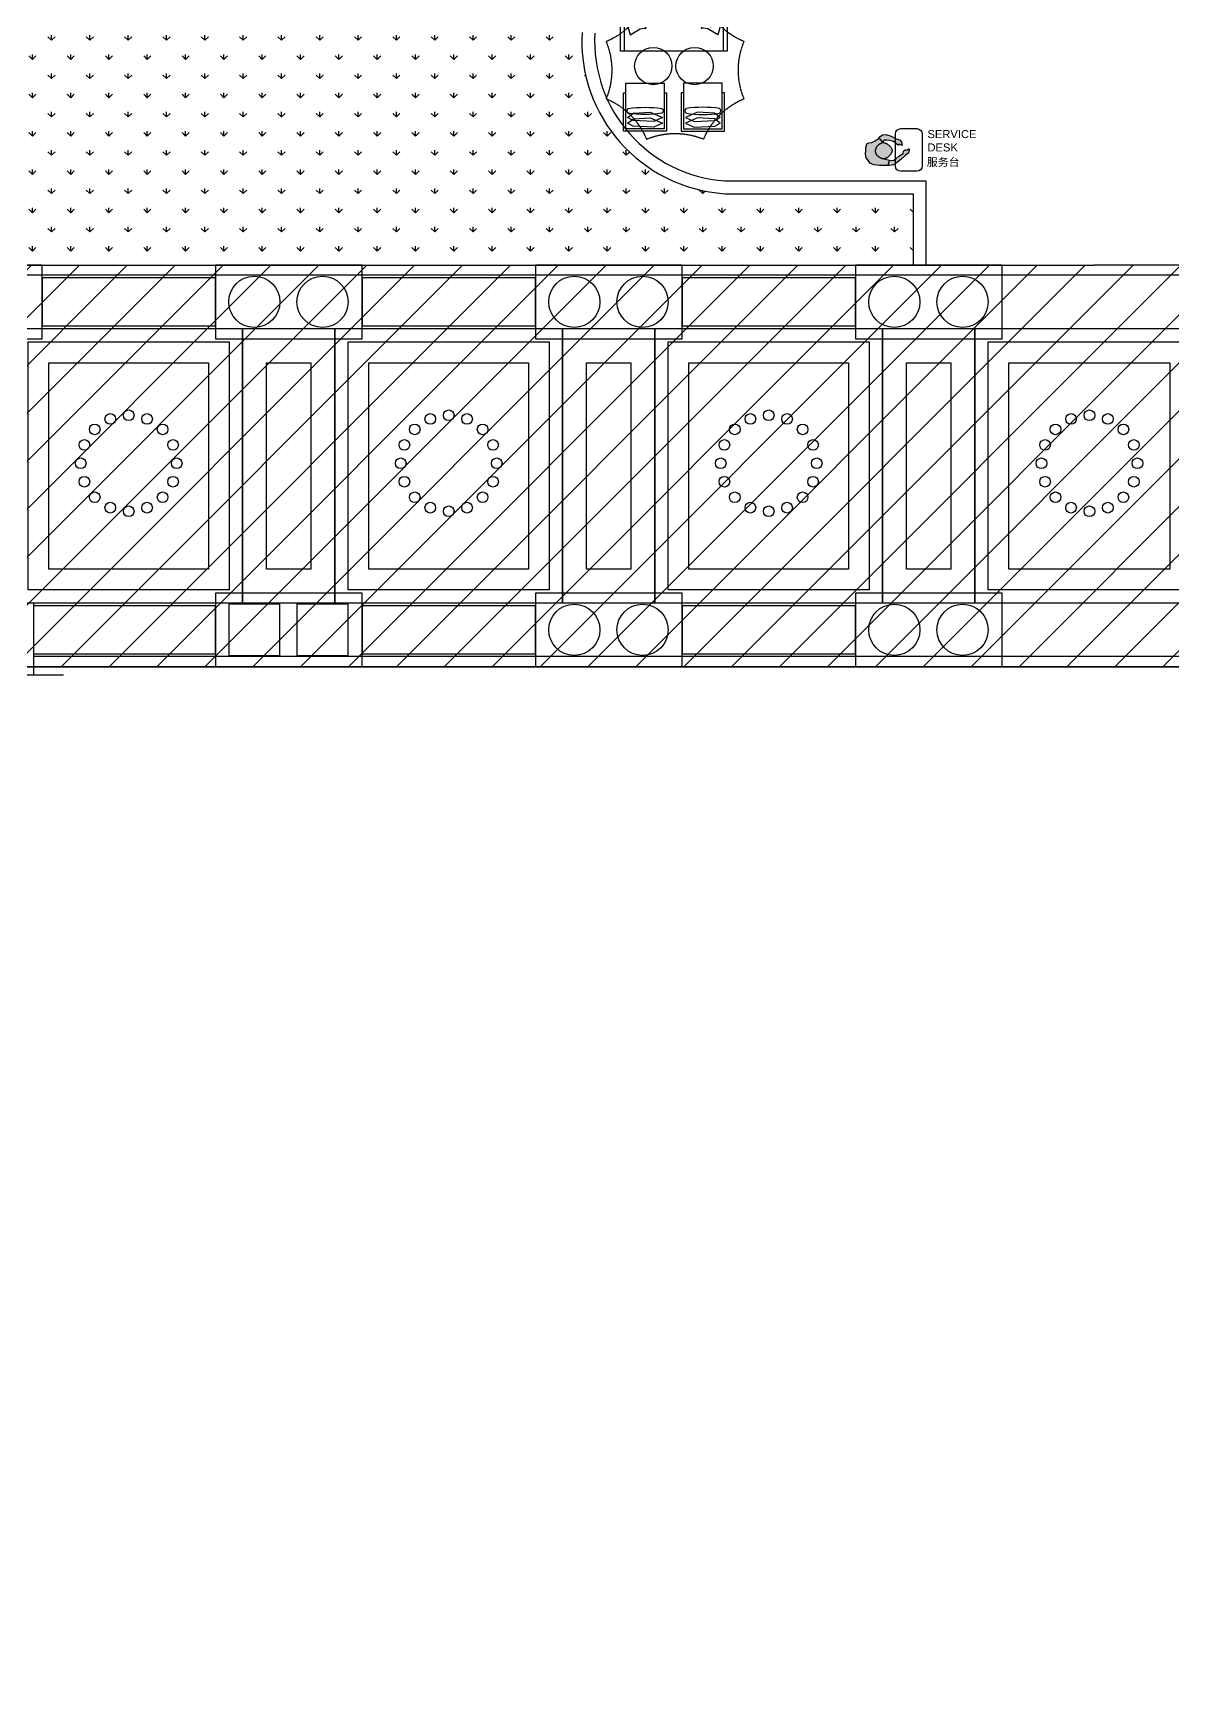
# Model space of a CAD drawing. Header units: millimetres. Extents: x -6033 to 120673, y -4970 to 90533.
# Drawn here: x 37479 to 58851, y -1770 to 29224 of the extents above; entities that cross this region are included whole.
import ezdxf
from ezdxf.enums import TextEntityAlignment as Align

# ---------------------------------------------------------------- set-up
doc = ezdxf.new("R2010")
doc.units = ezdxf.units.MM
doc.linetypes.add('I-AR$0$ACAD_ISO02W100', pattern=[15, 12, -3])
for name, color, linetype in [('I-AR$0$3-地面', 8, 'Continuous'), ('I-AR$0$9-填充', 8, 'Continuous'), ('I-AR$0$A-FURN-PRES', 5, 'Continuous'), ('I-AR$0$A-stairs', 2, 'Continuous'), ('I-AR$0$D-BASE-INTWALL', 1, 'Continuous'), ('I-AR$0$D-BASE-WALL', 4, 'Continuous'), ('I-AR$0$D-FURN', 1, 'Continuous'), ('I-AR$0$ID-TEXT-HEADING-3', 3, 'Continuous'), ('I-AR$0$I—平面—门', 1, 'Continuous'), ('I-AR$0$L-ELEV-MARK', 253, 'Continuous'), ('I-AR$0$P-平面活动家具', 1, 'Continuous'), ('I-CEILING$0$0-LIGHT-RC', 1, 'Continuous'), ('I-CEILING$0$2-天花', 5, 'Continuous'), ('I-CEILING$0$I-RCP-AIR', 64, 'Continuous'), ('I-CEILING$0$I-RCP-COVER', 10, 'Continuous')]:
    doc.layers.add(name, color=color, linetype=linetype)
doc.layers.add('I-AR$0$I-SCOPE', color=252, linetype='Continuous', lineweight=35)
doc.styles.add('I-AR$0$Arial', font='ARIALUNI.ttf')
doc.styles.add('I-CEILING$0$黑体', font='simhei.ttf', dxfattribs={"height": 600})
pattern_1 = [(90, (-273251.6522538068, 190733.4542391462), (-359.2102448, 359.2102448), [95.25, -623.1704896]), (45, (-273251.6522538068, 190733.4542391462), (-359.2102448427661, 359.2102448427661), [95.25, -412.75]), (135, (-273251.6522538068, 190733.4542391462), (-359.2102448427661, -359.2102448427661), [95.25, -412.75])]

# ---------------------------------------------------------------- blocks, each defined once
blk = doc.blocks.new('I-AR$0$pool-sofa')
at = {"layer": 'I-AR$0$P-平面活动家具'}
for points in [[(7569.645446275491, 29240.81226587633), (9569.645446275492, 29240.81226587633), (9569.645446275492, 30140.81226587633), (7569.645446275491, 30140.81226587633)], [(7644.645446275491, 29315.81226587633), (9494.645446275492, 29315.81226587633), (9494.645446275492, 30140.81226587633), (7644.645446275491, 30140.81226587633)]]:
    blk.add_lwpolyline(points, close=True, dxfattribs=at)
at = {"layer": 'I-AR$0$P-平面活动家具', "ltscale": 0.05}
for points in [[(7832.800743481449, 29443.53543106959), (7777.769579566418, 29458.84280850624), (7712.50853556313, 29458.14327797413), (7657.906206452403, 29461.9600401651), (7644.645446275491, 29479.58301202728), (7749.224546663593, 29833.74812315072), (7934.261296441588, 29726.56131630413), (8013.597204655495, 29713.76549831953), (8050.530895682182, 29716.36299936542), (8001.427003691336, 29614.14862435039), (7981.890629327142, 29570.84494636593)], [(9306.490149069534, 29443.53543106959), (9361.521312984565, 29458.84280850624), (9426.782356987853, 29458.14327797413), (9481.38468609858, 29461.9600401651), (9494.645446275492, 29479.58301202728), (9390.06634588739, 29833.74812315072), (9205.029596109394, 29726.56131630413), (9125.693687895488, 29713.76549831953), (9088.759996868801, 29716.36299936542), (9137.863888859647, 29614.14862435039), (9157.40026322384, 29570.84494636593)], [(7884.084236087975, 29686.25673113834), (7759.934822180657, 29625.10607598008), (7714.057348157351, 29592.1354078051), (7747.477051456633, 29526.75511458905), (7918.124435506251, 29360.31574755012), (7975.053166820783, 29315.81226587633), (8047.833063458223, 29360.54513162712), (8080.14926131544, 29421.92777728642)], [(9255.206656463008, 29686.25673113834), (9379.356070370326, 29625.10607598008), (9425.233544393632, 29592.1354078051), (9391.81384109435, 29526.75511458905), (9221.166457044732, 29360.31574755012), (9164.2377257302, 29315.81226587633), (9091.45782909276, 29360.54513162712), (9059.141631235543, 29421.92777728642)]]:
    blk.add_lwpolyline(points, dxfattribs=at)
for points in [[(8019.864115362971, 29363.31837857309), (7989.035032039682, 29324.4059700265), (7879.297535216071, 29483.26210530161), (7734.220356549208, 29592.1354078051), (7826.088429307579, 29619.6608544982), (7867.219264737038, 29653.29588639975), (7884.084236087975, 29686.25673113834), (7953.487036977486, 29609.46646813974), (8010.294221676812, 29532.22342459212), (8116.617022943682, 29443.74565028765), (8087.46006959681, 29426.54421303807), (8048.110757637259, 29401.69695080085)], [(9119.426777188011, 29363.31837857309), (9150.2558605113, 29324.4059700265), (9259.993357334912, 29483.26210530161), (9405.070536001775, 29592.1354078051), (9313.202463243404, 29619.6608544982), (9272.071627813944, 29653.29588639975), (9255.206656463008, 29686.25673113834), (9185.803855573497, 29609.46646813974), (9128.99667087417, 29532.22342459212), (9022.6738696073, 29443.74565028765), (9051.830822954173, 29426.54421303807), (9091.180134913724, 29401.69695080085)]]:
    blk.add_lwpolyline(points, close=True, dxfattribs=at)
blk = doc.blocks.new('I-AR$0$pool-chair')
at = {"layer": 'I-AR$0$P-平面活动家具'}
blk.add_lwpolyline([(7583.431403038206, 27375.4592798413), (8383.431403038148, 27375.45927984094), (8383.431403038156, 28325.45927984115), (7583.431403038211, 28325.45927984151)], close=True, dxfattribs=at)
for points in [[(7583.43140303821, 28125.45927984133), (7533.43140303821, 28125.45927984133), (7533.431403038183, 27325.45927984133), (8433.431403038183, 27325.45927984133), (8433.431403038188, 28125.45927984133), (8383.431403038154, 28125.45927984133)], [(7621.04293952445, 27611.40440998139), (7802.902928042509, 27527.29669840267), (8233.14011066156, 27546.28981285827), (8345.666630010122, 27611.25702909514), (8224.993877631896, 27702.29258525936), (7874.840591478445, 27718.57611960085), (7621.04293952445, 27611.40440998139)], [(7621.04293952445, 27492.02656301955), (7802.902928042509, 27407.91885144083), (8233.14011066156, 27426.91196589643), (8345.666630010122, 27491.8791821333), (8224.993877631896, 27582.91473829752), (7874.840591478445, 27599.19827263901), (7621.04293952445, 27492.02656301955)]]:
    blk.add_lwpolyline(points, dxfattribs=at)
for centre, radius, start, end in [((7670.931403038167, 27745.98108734847), 62.49999999998617, 126.8698976458505, 233.1301023541421), ((7983.431403038182, 25358.48108734848), 2462.500000000003, 81.82876644005023, 98.17123355994975), ((7983.431403038182, 30133.48108734849), 2462.500000000003, 261.828766440026, 278.1712335599741), ((8295.9314030382, 27745.98108734847), 62.49999999998617, 306.8698976458361, 53.13010235418405)]:
    blk.add_arc(centre, radius, start, end, dxfattribs=at)
blk = doc.blocks.new('I-AR$0$A$C5e96f56e')
at = {"layer": 'I-AR$0$L-ELEV-MARK', "color": 252, "linetype": 'I-AR$0$ACAD_ISO02W100'}
for centre, start, end in [((-989.9494936630363, 2389.94949366356), 270, 314.9999999976418), ((989.9494936595438, 2389.949493663502), 225, 270), ((-2389.949493663036, 989.9494936636183), 314.9999999976418, 0), ((2389.949493667344, 989.9494936636765), 180, 225), ((-2389.94949366292, -989.9494936589617), 0, 45), ((2389.949493667344, -989.9494936589035), 134.9999999976418, 180), ((-989.9494936630363, -2389.949493658787), 45, 90), ((989.9494936595438, -2389.949493658787), 90, 134.9999999976418)]:
    blk.add_arc(centre, 1400, start, end, dxfattribs=at)
blk = doc.blocks.new('I-AR$0$pers_PLAN-01')
h = blk.add_hatch(color=255)
h.paths.add_polyline_path([(0, 0), (-71.05033137017745, -4.718247143478948), (-134.2929966214287, -22.95036118030837), (-192.2202030256449, -38.13897652630112), (-253.955268285863, -71.68373640424397), (-265.7381466405786, -110.7979012189608), (-256.2161667550099, -168.2778277862672), (-274.3196972302682, -230.5998857001241), (-299.3772876203148, -297.413256668282), (-297.4468908418057, -302.2441666687955), (-284.8803398303571, -333.6925598847592), (-241.1685119383911, -350.5757425666598), (-217.0029139824253, -369.8481943264067), (-217.2555371106719, -368.2885374990873), (-217.483984392471, -364.7388934912235), (-217.3556229596288, -361.0416237633323), (-216.9005261729616, -357.1865724558951), (-216.1647358103363, -353.1616909555885), (-215.194293707682, -348.9549306342444), (-214.0352416282402, -344.5542428350234), (-212.7336214080418, -339.9475789442562), (-211.3354748247947, -335.1228903340968), (-209.8868436999624, -330.0681283619005), (-208.4138911380143, -324.7735708670804), (-206.8632655791301, -319.2388015872576), (-205.1617367755682, -313.4657307273879), (-203.236074450513, -307.4562684780247), (-201.0130483708347, -301.2123250439913), (-198.41942827421, -294.7358106304168), (-195.3819839130737, -288.0286354567724), (-191.8274850250019, -281.0927096989764), (-187.6961486479414, -273.9455846077256), (-182.9819808602917, -266.6673756025632), (-177.6924350549961, -259.3538390905159), (-171.8349645815471, -252.1007315368408), (-165.417022818481, -245.0038093777036), (-158.4460631441037, -238.1588290346628), (-150.9295389226752, -231.661546987627), (-142.874903517906, -225.6077196436015), (-134.3060487397893, -220.0808059851045), (-125.3126201096454, -215.1150751511958), (-116.0007015947049, -210.7324988126565), (-106.4763771330912, -206.9550486258668), (-96.84573070664173, -203.8046962761219), (-87.21484625349646, -201.3034134197951), (-77.68980774085499, -199.4731717130926), (-68.37669910702954, -198.3359428561162), (-59.36337483703362, -197.9027085347552), (-50.66477140069775, -198.1404907285468), (-42.27759578573771, -199.0053214322398), (-34.19855497987037, -200.4532326550469), (-26.42435595612915, -202.440256391732), (-18.95170571684097, -204.9224246514644), (-11.77731123517091, -207.8557694436021), (-4.897879484197037, -211.1963227773593), (1.693666284526202, -214.9031548765708), (8.019537866101127, -218.9474888814222), (14.10573083543559, -223.3035861468962), (19.97824070928637, -227.9457080422369), (25.66306304800693, -232.8481159369043), (31.18619341190889, -237.9850712003178), (36.57362733237188, -243.3308351726528), (41.85136036970671, -248.8596692379503), (47.03297064296189, -254.5419404812708), (52.0823665931539, -260.3324389672724), (56.9510392053343, -266.1820604761664), (61.59047949369391, -272.0417008028529), (65.9521784725074, -277.8622557276682), (69.98762712680019, -283.5946210599432), (73.64831647073136, -289.1896925655669), (76.88573750408266, -294.5983660392743), (79.66322509055324, -299.7926830620638), (81.99148952242098, -304.8292682572936), (83.89308492657437, -309.7858920926009), (85.39056545944185, -314.7403249628987), (86.50648524817369, -319.7703373212208), (87.04215627618748, -323.4386271505417), (132.6608186535741, -424.3377715027527), (217.4187397223139, -374.1853331950335), (226.2872569108877, -365.0667847503938), (190.7971884170692, -220.6363142521004), (161.1603567534475, -118.0943990482192), (123.7528637418727, -62.19777682180575)])
h.paths.add_polyline_path([(-203.5098371407175, -398.6100672153415), (-205.0532344498085, -396.2154739419322), (-206.5284834565836, -393.87849633715), (-207.9667582751421, -391.533196377013), (-209.3992330194424, -389.1136360228212), (-210.843591274956, -386.5647516628295), (-212.2635546720409, -383.8749770862841), (-213.609354298052, -381.0436204946973), (-214.8312212546444, -378.0699900605183), (-215.8793866434717, -374.9533939561302), (-216.7040815518267, -371.6931403685302), (-217.2555371106718, -368.2885374990879), (-217.4839843924711, -364.7388934912232), (-217.3556229596288, -361.0416237633321), (-216.9005261729617, -357.1865724558955), (-216.1647358103364, -353.1616909555885), (-215.1942937076819, -348.9549306342448), (-214.0352416282399, -344.5542428350225), (-212.7336214080405, -339.9475789442561), (-211.3354748247968, -335.1228903341003), (-209.8868436999635, -330.0681283619028), (-208.4138911380218, -324.7735708670934), (-206.8632655791296, -319.2388015872568), (-205.1617367755677, -313.4657307273871), (-203.2360744505129, -307.4562684780244), (-201.0130483708344, -301.2123250439905), (-198.4194282742102, -294.7358106304169), (-195.381983913074, -288.0286354567729), (-191.8274850250016, -281.0927096989759), (-187.696148647941, -273.9455846077249), (-182.9819808602916, -266.6673756025631), (-177.6924350549963, -259.3538390905161), (-171.8349645815471, -252.1007315368408), (-165.4170228184811, -245.0038093777038), (-158.4460631441035, -238.1588290346628), (-150.9295389226752, -231.6615469876268), (-142.8749035179061, -225.6077196436017), (-134.306048739789, -220.0808059851044), (-125.3126201096454, -215.1150751511961), (-116.0007015947048, -210.7324988126566), (-106.4763771330913, -206.9550486258667), (-96.84573070664197, -203.8046962761218), (-87.21484625349677, -201.303413419795), (-77.689807740855, -199.4731717130926), (-68.3766991070299, -198.3359428561162), (-59.36337483703367, -197.9027085347552), (-50.66477140069735, -198.1404907285468), (-42.27759578573728, -199.0053214322397), (-34.19855497987047, -200.453232655047), (-26.42435595612905, -202.4402563917319), (-18.95170571684142, -204.9224246514642), (-11.7773112351711, -207.8557694436022), (-4.897879484196785, -211.1963227773597), (1.693666284525317, -214.9031548765707), (8.019537866101306, -218.9474888814221), (14.10573083543541, -223.3035861468962), (19.97824070928673, -227.9457080422363), (25.66306304800694, -232.8481159369039), (31.18619341190834, -237.9850712003178), (36.57362733237137, -243.3308351726521), (41.85136036970663, -248.859669237951), (47.03297064296198, -254.5419404812714), (52.08236659315357, -260.3324389672722), (56.95103920533433, -266.1820604761671), (61.590479493694, -272.0417008028522), (65.95217847250758, -277.8622557276691), (69.98762712680053, -283.5946210599431), (73.64831647073134, -289.189692565567), (76.88573750408258, -294.5983660392741), (79.6632250905533, -299.792683062064), (81.99148952242102, -304.8292682572938), (83.89308492657437, -309.785892092601), (85.39056545944187, -314.7403249628989), (86.50648524817373, -319.7703373212209), (87.26339844892208, -324.9536995916788), (87.68385920352011, -330.3681821981735), (87.79042163911801, -336.0915555646719), (87.60440843262768, -342.1715124120961), (87.14221637317678, -348.5354344593507), (86.41901074133062, -355.0806257512446), (85.44995684697648, -361.7043902599034), (84.25021998524602, -368.3040320447697), (82.83496546599775, -374.7768550778935), (81.21935858436336, -381.0201634042321), (79.4185646501574, -386.9312610249252), (77.44043267316, -392.4428540921145), (75.2635465357889, -397.629257405184), (72.85917384967647, -402.6001878708842), (70.19858222645405, -407.4653623958447), (67.25303924843287, -412.3344979449907), (63.9938125419423, -417.3173113959192), (60.3921696893224, -422.5235196989452), (56.41937830223073, -428.062839760755), (52.05954536597863, -434.0090215755986), (47.34813537547438, -440.2919472844485), (42.33345219946902, -446.8055321304018), (37.06379970652193, -453.4436913273462), (31.5874817654236, -460.1003400892507), (25.95280227399805, -466.6693936302029), (20.20806507178366, -473.0447671640566), (14.40157404196985, -479.1203759338536), (8.565158744517557, -484.7986605793473), (2.6647513734778, -490.0161633985122), (-3.350190156910798, -494.717952187959), (-9.53020797585505, -498.8490946713935), (-15.92584416909111, -502.3546586308586), (-22.58764086588083, -505.1797117899916), (-29.56614015197535, -507.2693219164066), (-36.91188414205752, -508.5685567773835), (-44.65615279573772, -509.0389718799196), (-52.75317746645267, -508.7080737472642), (-61.13792733795724, -507.619856714977), (-69.74537162296551, -505.8183150458133), (-78.51047950537816, -503.347443075443), (-87.36822018325529, -500.2512350811523), (-96.25356285495224, -496.5736853693677), (-105.101476718743, -492.358788246574), (-113.8461876906523, -487.657197343192), (-122.4189486450487, -482.5462036725957), (-130.7502691594705, -477.1097575430534), (-138.7706588115678, -471.4318093064865), (-146.4106272078812, -465.5963092710933), (-153.6006839114992, -459.6872077888912), (-160.2713385145466, -453.7884551825846), (-166.3531005945983, -447.9840018042085), (-171.7971107441564, -442.3481615615018), (-176.6370334846996, -436.9167029065083), (-180.927164323482, -431.7157578325784), (-184.7217987531914, -426.7714583768169), (-188.0752323102803, -422.1099365471215), (-191.0417605020045, -417.7573243805242), (-193.6756788212464, -413.7397539141371), (-196.0312828041613, -410.0833571412373), (-198.1590143756456, -406.7989210984479), (-200.0939012177016, -403.8358527768969), (-201.8671174298932, -401.1282141523039)])
h.paths.add_polyline_path([(-250.9317090076511, -403.1838688963399), (-225.6884461834596, -362.9213431614911), (-241.1685119383909, -350.5757425666598), (-284.8803398303572, -333.6925598847592), (-297.4468908418075, -302.2441666687868), (-333.7201139638636, -343.3667333687117), (-359.5690482133505, -389.202139749752), (-349.6795700165383, -453.5307759620117), (-301.4701320425953, -542.3136039728711), (-231.8317059776747, -626.8006578305141), (-192.4356445128944, -692.7180834184909), (-138.182744476304, -712.9528995170404), (-85.7690869046491, -708.7261566606903), (-119.4260145758744, -660.2197575448445), (-102.1538943635533, -644.4878095187377), (-141.0429479785384, -615.0441559052193), (-190.688378421939, -566.7600068109386), (-226.6564080316313, -495.7975569244665), (-246.8994349237618, -441.6075865277743)])
h.paths.add_polyline_path([(134.6354851189846, -423.169333947465), (154.6180723825819, -493.9957680377411), (135.8335612476659, -544.730347148892), (98.23633586648792, -608.2198659640343), (74.5595972955344, -666.5185088976643), (60.97943082620626, -696.1917796599229), (21.20264263916763, -710.7373446394413), (5.748928965898817, -749.4319294819361), (4.493092789241932, -766.9401903476464), (15.03416493390978, -770.2918237496559), (3.300186252628949, -824.9262941894193), (31.18283173942449, -817.542386688867), (65.96321281749982, -803.0662748393736), (85.20611462730436, -785.3079827031253), (105.4826025921503, -734.0529269290271), (163.5091128298077, -630.3004480174941), (194.1322041667739, -568.4070857197435), (226.3792332848678, -515.4864202982938), (232.8394141560857, -476.9168510983508), (228.251515018419, -398.5218765073586), (221.8529983166101, -369.6260589727041), (217.4187397223142, -374.1853331950335)])
for points in [[(87.04215627619124, -323.43862715055), (132.6608186535741, -424.3377715027527), (217.4187397223141, -374.1853331950333), (226.2872569108877, -365.0667847503937), (190.7971884170256, -220.6363142520349), (161.1603567534476, -118.0943990482192), (123.7528637418727, -62.19777682180575), (-4.365574568510056e-11, 3.637978807091713e-11), (-71.0503313701629, -4.718247143471672), (-134.292996621647, -22.95036118031567), (-192.2202030256158, -38.13897652626474), (-253.9552682858775, -71.68373640424397), (-265.7381466405786, -110.7979012189244), (-256.2161667550099, -168.277827786238), (-274.3196972302685, -230.5998857001177), (-299.3772876203147, -297.4132566682601), (-284.8803398303571, -333.6925598847592), (-241.168511938391, -350.5757425666598), (-217.0029139824182, -369.8481943264123)], [(226.2872569108877, -365.0667847503937), (190.7971884170693, -220.6363142521004), (161.1603567534476, -118.0943990482192), (123.7528637418727, -62.19777682180575), (0, 0), (-71.05033137017745, -4.718247143478948), (-134.2929966214288, -22.95036118030839), (-192.2202030256449, -38.13897652630112), (-253.955268285863, -71.68373640424397), (-265.7381466405786, -110.7979012189608), (-256.2161667550099, -168.2778277862672), (-274.3196972302685, -230.599885700125), (-299.3772876203147, -297.413256668282), (-297.4468908418057, -302.2441666687955)], [(-297.4468908476556, -302.2441666754166), (-333.7201139638637, -343.3667333687117), (-359.5690482133505, -389.202139749752), (-349.6795700165385, -453.5307759620118), (-301.4701320425957, -542.3136039728706), (-231.8317059776746, -626.800657830514), (-192.4356445128942, -692.718083418491), (-138.1827444763039, -712.9528995170404), (-85.76908690464916, -708.7261566606903), (-119.4260145758744, -660.2197575448445), (-102.1538943635533, -644.4878095187378), (-141.042947978538, -615.0441559052197), (-190.688378421939, -566.7600068109386), (-226.6564080316311, -495.7975569244663), (-246.8994349237619, -441.6075865277744), (-250.9317090076511, -403.1838688963398), (-225.6884461781592, -362.921343153037)], [(134.6354851199867, -423.1693339510166), (154.6180723825819, -493.9957680377411), (135.8335612476658, -544.7303471488922), (98.23633586648793, -608.2198659640344), (74.55959729553433, -666.518508897665), (60.97943082620623, -696.1917796599228), (21.20264263916761, -710.7373446394413), (5.748928965898813, -749.4319294819361), (4.493092789241928, -766.9401903476464), (15.03416493390978, -770.291823749656), (3.300186252628919, -824.9262941894194), (31.18283173942473, -817.5423866888668), (65.96321281749988, -803.0662748393734), (85.20611462730449, -785.3079827031252), (105.4826025921502, -734.0529269290273), (163.5091128298081, -630.3004480174932), (194.1322041667736, -568.4070857197439), (226.379233284868, -515.4864202982935), (232.8394141560857, -476.9168510983509), (228.251515018419, -398.5218765073587), (221.8529983166081, -369.6260589726953)]]:
    blk.add_lwpolyline(points)
blk.add_lwpolyline([(-209.3992330194451, -389.1136360228193), (-207.9667582751426, -391.5331963770077), (-206.5284834565828, -393.8784963371509), (-205.053234449806, -396.2154739419348), (-203.5098371407221, -398.6100672153334), (-201.8671174299088, -401.1282141523261), (-200.0939012177259, -403.8358527768651), (-198.159014375633, -406.7989210984597), (-196.0312828041642, -410.0833571412513), (-193.6756788212515, -413.7397539141311), (-191.0417605020048, -417.7573243805236), (-188.0752323102788, -422.1099365471237), (-184.7217987531913, -426.7714583768175), (-180.9271643234824, -431.7157578325787), (-176.6370334847015, -436.9167029065065), (-171.7971107441554, -442.3481615615019), (-166.3531005945988, -447.9840018042087), (-160.2713385145471, -453.7884551825846), (-153.6006839114998, -459.6872077888911), (-146.4106272078789, -465.5963092710954), (-138.7706588115689, -471.4318093064867), (-130.7502691594709, -477.109757543054), (-122.4189486450487, -482.5462036725949), (-113.8461876906513, -487.6571973431928), (-105.1014767187444, -492.3587882465727), (-96.25356285495218, -496.573685369367), (-87.3682201832562, -500.2512350811521), (-78.51047950537759, -503.3474430754432), (-69.74537162296474, -505.8183150458135), (-61.13792733795708, -507.6198567149768), (-52.75317746645305, -508.7080737472643), (-44.65615279573831, -509.0389718799197), (-36.91188414205681, -508.5685567773835), (-29.56614015197556, -507.2693219164066), (-22.58764086588053, -505.1797117899914), (-15.92584416909085, -502.3546586308585), (-9.530207975854864, -498.8490946713937), (-3.350190156910685, -494.7179521879589), (2.664751373478794, -490.0161633985117), (8.565158744517248, -484.7986605793485), (14.40157404197089, -479.1203759338532), (20.20806507178349, -473.0447671640577), (25.9528022739978, -466.6693936302036), (31.58748176542576, -460.1003400892514), (37.06379970652051, -453.4436913273457), (42.33345219946932, -446.8055321303982), (47.34813537547598, -440.2919472844442), (52.0595453659771, -434.009021575599), (56.41937830223469, -428.0628397607506), (60.39216968932305, -422.5235196989452), (63.99381254194304, -417.3173113959201), (67.2530392484332, -412.3344979449903), (70.19858222645416, -407.4653623958438), (72.85917384967615, -402.6001878708848), (75.26354653578892, -397.629257405184), (77.4404326731601, -392.4428540921144), (79.41856465015735, -386.9312610249253), (81.21935858436336, -381.0201634042314), (82.83496546599781, -374.7768550778928), (84.25021998524608, -368.304032044769), (85.44995684697642, -361.7043902599034), (86.41901074133057, -355.080625751245), (87.14221637317678, -348.5354344593507), (87.60440843262768, -342.1715124120965), (87.790421639118, -336.0915555646716), (87.68385920352011, -330.3681821981736), (87.26339844892209, -324.9536995916787), (86.5064852481737, -319.7703373212207), (85.39056545944186, -314.7403249628987), (83.89308492657437, -309.785892092601), (81.99148952242103, -304.8292682572937), (79.66322509055317, -299.7926830620636), (76.8857375040825, -294.598366039274), (73.64831647073152, -289.1896925655674), (69.98762712680036, -283.5946210599432), (65.95217847250751, -277.8622557276685), (61.59047949369415, -272.0417008028526), (56.95103920533438, -266.182060476167), (52.08236659315298, -260.3324389672707), (47.03297064296203, -254.541940481271), (41.85136036970653, -248.8596692379506), (36.57362733237096, -243.3308351726519), (31.18619341190788, -237.9850712003172), (25.66306304800673, -232.8481159369039), (19.97824070928618, -227.9457080422362), (14.10573083543568, -223.3035861468961), (8.019537866101018, -218.947488881422), (1.693666284525534, -214.9031548765706), (-4.897879484196892, -211.1963227773595), (-11.77731123517151, -207.8557694436022), (-18.95170571684139, -204.9224246514641), (-26.42435595612915, -202.440256391732), (-34.1985549798701, -200.453232655047), (-42.2775957857375, -199.0053214322397), (-50.66477140069765, -198.1404907285469), (-59.36337483703392, -197.9027085347552), (-68.37669910702971, -198.3359428561162), (-77.68980774085503, -199.4731717130926), (-87.21484625349694, -201.3034134197951), (-96.84573070664192, -203.8046962761218), (-106.4763771330909, -206.9550486258668), (-116.0007015947049, -210.7324988126566), (-125.3126201096456, -215.1150751511959), (-134.3060487397888, -220.0808059851042), (-142.8749035179062, -225.6077196436017), (-150.9295389226754, -231.6615469876269), (-158.4460631441034, -238.1588290346626), (-165.4170228184812, -245.0038093777039), (-171.834964581547, -252.1007315368406), (-177.6924350549962, -259.353839090516), (-182.9819808602915, -266.667375602563), (-187.6961486479413, -273.9455846077253), (-191.8274850250018, -281.0927096989763), (-195.3819839130738, -288.0286354567725), (-198.4194282742101, -294.7358106304164), (-201.0130483708344, -301.2123250439909), (-203.2360744505131, -307.4562684780249), (-205.161736775568, -313.4657307273883), (-206.8632655791298, -319.2388015872566), (-208.4138911380142, -324.7735708670807), (-209.8868436999619, -330.0681283618978), (-211.3354748247948, -335.1228903340962), (-212.7336214080424, -339.9475789442586), (-214.0352416282403, -344.5542428350236), (-215.1942937076819, -348.9549306342451), (-216.1647358103364, -353.1616909555887), (-216.9005261729617, -357.1865724558957), (-217.3556229596288, -361.0416237633326), (-217.483984392471, -364.7388934912233), (-217.2555371106719, -368.2885374990874), (-216.7040815518267, -371.6931403685303), (-215.8793866434717, -374.9533939561297), (-214.8312212546443, -378.0699900605177), (-213.6093542980525, -381.0436204946964), (-212.2635546720412, -383.8749770862851), (-210.8435912749555, -386.5647516628305)], close=True)
blk = doc.blocks.new('I-AR')
at = {"layer": 'I-AR$0$9-填充'}
h = blk.add_hatch(dxfattribs=at)
h.set_pattern_fill('GRASS', color=256, scale=20)
h.set_pattern_definition(pattern_1)
edge = h.paths.add_edge_path()
edge.add_arc((48075.09980175877, 57885.86272021267), 7531.13782698584, 93.31201896010458, 119.5511255798346, ccw=False)
edge.add_line((47640.00000002049, 65404.42143392797), (47640, 65940.00000000224))
edge.add_line((47640, 65940.00000000224), (18790, 65940.00000000226))
edge.add_line((18790, 65940.00000000226), (18790, 24876.39849369839))
edge.add_line((18790, 24876.39849369839), (26544.29322616477, 24876.39849369839))
edge.add_arc((32983.89004870411, 26170.13277620514), 6568.268845791113, 129.3415702300816, 191.3596716620677, ccw=False)
edge.add_arc((31476.03155863704, 28326.8062859796), 3949.565505750753, 104.59304370652359, 132.2595503306912, ccw=False)
edge.add_arc((30055.31018395955, 34280.10520697586), 2173.233099425972, 281.2942015813497, 313.0472720493361)
edge.add_arc((30426.6854120018, 33687.43448024165), 1492.565372304255, 318.1657641846177, 361.2613393646765)
edge.add_arc((32239.8381275516, 38300.38710596826), 4591.3285963544, 217.9676909432882, 265.99156706073484, ccw=False)
edge.add_arc((31872.41921090567, 37779.21967953868), 3985.327974789199, 125.18359558450021, 215.3095817904113, ccw=False)
edge.add_arc((29025.52329528192, 42303.87885726741), 1381.826173200816, 293.4798665672245, 340.2300881751192)
edge.add_arc((26868.27960269107, 41845.80067141893), 3457.635540556193, 359.8456275124313, 389.7659058237879)
edge.add_arc((24754.87081508432, 40495.08083228706), 5964.052808016896, 30.9504152630125, 59.69113305852917)
edge.add_arc((32772.04415484378, 54545.90765867644), 10213.63518444022, 222.3578845069345, 240.6422616467577, ccw=False)
edge.add_arc((30296.39652642189, 51889.92360785799), 6601.338333766303, 133.757229973819, 219.7996382101145, ccw=False)
edge.add_arc((30090.66382907331, 52466.32591896318), 6047.901985583007, 83.98209590828901, 136.1267597694406, ccw=False)
edge.add_arc((30375.31522357883, 52142.85514023763), 6347.667668990776, 36.73167792727202, 86.84457130365149, ccw=False)
edge.add_arc((30068.09959344426, 51782.82073227296), 6810.015933267933, 6.557601087147987, 37.61354295952498, ccw=False)
edge.add_arc((41498.84925946081, 52752.03841550907), 4669.216621075783, 182.3505496015985, 202.5852956703295)
edge.add_arc((42128.71283438383, 53741.83595042868), 5670.87026365447, 209.3906972536992, 246.7482145344888)
edge.add_arc((42155.24974690983, 52652.27799340902), 4702.300663284869, 241.2015315274473, 275.2103590187771)
edge.add_arc((41515.36539457133, 55945.38266907222), 8047.017238033709, 277.6189871787022, 295.6926092267267)
edge.add_arc((47570.22558053257, 51841.11267866677), 4060.74771081201, 180.3254316103383, 230.8068843918955, ccw=False)
edge.add_line((43509.5433708895, 51818.04835224437), (43509.5433708895, 53394.33280677747))
edge.add_arc((48076.45331479656, 58632.79464086366), 6949.686958628743, 186.4907584204857, 228.9179643644189, ccw=False)
edge.add_arc((47832.07409407338, 58690.435928249), 6713.926906089835, 121.1335366071462, 187.2152790693291, ccw=False)
h = blk.add_hatch(dxfattribs=at)
h.set_pattern_fill('GRASS', color=256, scale=20)
h.set_pattern_definition(pattern_1)
h.paths.add_polyline_path([(47864.14263090631, 31926.28723857456), (42698.41159253893, 31926.70019072731), (42698.69263395341, 35442.32384655465), (35454.16882492881, 35442.32384655465, -0.1668343621200158), (33962.29949498875, 34046.86647505857, -0.1221760532902205), (32910.55277540116, 31421.1482953114, -0.1713947841011348), (31167.12015971728, 30442.86823970897, 0.1024586334840059), (30088.89430265455, 29829.56627271805, 0.3048302315723332), (28397.26113458769, 24876.39849369839), (53980.62182127917, 24876.39849369839), (53980.62182127917, 26214.41731862529), (50438.69903991232, 26214.41731862529, -0.4105332614492864), (47772.14325579023, 29234.8271883791)])
at = {"layer": 'I-AR$0$I-SCOPE'}
h = blk.add_hatch(dxfattribs=at)
h.set_pattern_fill('ANSI31', color=256, scale=200)
h.set_pattern_definition([(45, (0, 0), (-449.0128060534577, 449.0128060534577), [])])
h.paths.add_polyline_path([(63300.00000000001, 72640), (66630, 72640), (66630, 70889.38256153524), (90600, 70889.99999999999), (90600, 66390.00000000001), (96650.00000000001, 66390.00000000001), (96650, 24876.39849369839), (18340, 24876.39849369839), (18340, 66390), (48090, 66390), (48090, 72640), (51400, 72640), (51400, 72649.88673694879), (52869.5, 72649.88673694879), (52869.5, 72640), (55240.00000000001, 72640), (55240.00000000001, 72790.00000000013), (59460, 72790.00000000013), (59460, 72640), (61830.5, 72640), (61830.5, 72649.88673694879), (63300, 72649.88673694879)], flags=16)
h.paths.add_polyline_path([(7330, 0), (7330, -1770), (11180, -1770), (11180, 0), (18450, 0), (18449.99999999991, 2899.999999999971), (27550, 2899.999999999971), (27550, 18090), (37037.33127936907, 18090), (37037.33127936907, 17350), (96200, 17350), (96200, 18120), (114640, 18120), (114640, 84500), (0, 84500), (0, 0)])
at = {"layer": 'I-AR$0$3-地面'}
blk.add_lwpolyline([(50447.09390162351, 26454.41731862529), (54220.62182127917, 26454.41731862529), (54220.62182127917, 24876.39849369839)], dxfattribs=at)
at = {"layer": 'I-AR$0$3-地面', "color": 3}
blk.add_lwpolyline([(50447.09390162351, 26214.41731862529), (53980.62182127917, 26214.41731862529), (53980.62182127917, 24876.39849369839)], dxfattribs=at)
blk.add_arc((50633.76053074235, 29074.44091170304), 2866.108752889182, 176.7365480224266, 266.2657433631055, dxfattribs=at)
at = {"layer": 'I-AR$0$3-地面'}
blk.add_arc((50634.74751412217, 29074.78141853068), 2627.074778980775, 176.744464524136, 265.9038378556422, dxfattribs=at)
at = {"layer": 'I-AR$0$A-stairs'}
for p, q in [((19376.46436347207, 24876.39849369839), (57374.82599890279, 24876.39849369839)), ((95613.53563652793, 24876.39849369839), (57374.82599890279, 24876.39849369839)), ((95390, 17350), (37487.33127936907, 17350))]:
    blk.add_line(p, q, dxfattribs=at)
at = {"layer": 'I-AR$0$D-BASE-INTWALL'}
for points in [[(37651.49717084691, 24876.39849369839), (34901.49717084691, 24876.39849369839), (34901.49717084691, 23496.39849369839), (37651.49717084691, 23496.39849369839)], [(43651.49717084691, 24876.39849369839), (40901.49717084691, 24876.39849369839), (40901.49717084691, 23496.39849369839), (43651.49717084691, 23496.39849369839)], [(49651.49717084691, 24876.39849369839), (46901.49717084691, 24876.39849369839), (46901.49717084691, 23496.39849369839), (49651.49717084691, 23496.39849369839)], [(55651.49717084691, 24876.39849369839), (52901.49717084691, 24876.39849369839), (52901.49717084691, 23496.39849369839), (55651.49717084691, 23496.39849369839)], [(40901.49717084691, 24636.39849369839), (37651.49717084691, 24636.39849369839), (37651.49717084691, 23736.39849369839), (40901.49717084691, 23736.39849369839)], [(46901.49717084691, 24636.39849369839), (43651.49717084691, 24636.39849369839), (43651.49717084691, 23736.39849369839), (46901.49717084691, 23736.39849369839)], [(52901.49717084691, 24636.39849369839), (49651.49717084691, 24636.39849369839), (49651.49717084691, 23736.39849369839), (52901.49717084691, 23736.39849369839)], [(43651.49717084691, 18730), (40901.49717084691, 18730), (40901.49717084691, 17350), (43651.49717084691, 17350)], [(49651.49717084691, 18730), (46901.49717084691, 18730), (46901.49717084691, 17350), (49651.49717084691, 17350)], [(55651.49717084691, 18730), (52901.49717084691, 18730), (52901.49717084691, 17350), (55651.49717084691, 17350)], [(40901.49717084691, 18490), (37487.33127936907, 18490), (37487.33127936907, 17590), (40901.49717084691, 17590)], [(46901.49717084691, 18490), (43651.49717084691, 18490), (43651.49717084691, 17590), (46901.49717084691, 17590)], [(52901.49717084691, 18490), (49651.49717084691, 18490), (49651.49717084691, 17590), (52901.49717084691, 17590)]]:
    blk.add_lwpolyline(points, close=True, dxfattribs=at)
at = {"layer": 'I-AR$0$D-BASE-WALL'}
for q in [(18790, 18540), (37487.33127936907, 17194.22576067853)]:
    blk.add_line((37487.33127936907, 18540), q, dxfattribs=at)
for points in [[(41146.49717084691, 17560), (42106.49717084691, 17560), (42106.49717084691, 18520), (41146.49717084691, 18520)], [(42426.49717084691, 17560), (43386.49717084691, 17560), (43386.49717084691, 18520), (42426.49717084691, 18520)]]:
    blk.add_lwpolyline(points, close=True, dxfattribs=at)
for centre in [(41626.49717084691, 24186.39849369839), (42906.49717084691, 24186.39849369839), (47626.49717084691, 24186.39849369839), (48906.49717084691, 24186.39849369839), (53626.49717084691, 24186.39849369839), (54906.49717084691, 24186.39849369839), (47626.49717084691, 18040), (48906.49717084691, 18040), (53626.49717084691, 18040), (54906.49717084691, 18040)]:
    blk.add_circle(centre, 480, dxfattribs=at)
at = {"layer": 'I-AR$0$D-FURN'}
blk.add_lwpolyline([(53647.66655677324, 26733.61399689139), (53647.66655677324, 27333.61399689139, -0.414213562373095), (53747.66655677324, 27433.61399689139), (54047.66655677324, 27433.61399689139, -0.414213562373095), (54147.66655677324, 27333.61399689139), (54147.66655677324, 26733.61399689139, -0.414213562373095), (54047.66655677324, 26633.61399689139), (53747.66655677324, 26633.61399689139, -0.414213562373095)], format="xyb", close=True, dxfattribs=at)
at = {"layer": 'I-AR$0$I-SCOPE'}
blk.add_lwpolyline([(7330, 0), (7330, -1770), (11180, -1770), (11180, 0), (18450, 0), (18449.99999999991, 2899.999999999971), (27550, 2899.999999999971), (27550, 18090), (37037.33127936907, 18090), (37037.33127936907, 17350), (96200, 17350), (96200, 18120), (114640, 18120), (114640, 84500), (0, 84500), (0, 0)], close=True, dxfattribs=at)
at = {"layer": 'I-AR$0$I—平面—门'}
blk.add_lwpolyline([(36475.814706943, 17194.22576067853), (37218.99247282883, 17194.22576067853), (37270.92187639093, 17434.81963329838), (37279.98831443349, 16972.5994631197), (37328.620162501, 17194.22576067853), (38048.60046117334, 17194.22576067853)], dxfattribs=at)
at = {"layer": 'I-AR$0$P-平面活动家具'}
for centre in [(49108.11000112584, 28606.66202025712), (49881.74723108625, 28606.66202025712)]:
    blk.add_circle(centre, 350, dxfattribs=at)
at = {"layer": 'I-AR$0$A-FURN-PRES', "xscale": -1, "rotation": 101.9101716330717}
blk.add_blockref('I-AR$0$pers_PLAN-01', (53096.27884214139, 26886.18109150205), dxfattribs=at)
at = {"layer": 'I-AR$0$L-ELEV-MARK', "xscale": -1, "rotation": 22.50000000000935}
blk.add_blockref('I-AR$0$A$C5e96f56e', (49515.97414909257, 28528.89581458125), dxfattribs=at)
at = {"layer": 'I-AR$0$P-平面活动家具', "xscale": -1, "rotation": 180}
blk.add_blockref('I-AR$0$pool-sofa', (40925.28316982975, 59027.47428613339), dxfattribs=at)
at = {"layer": 'I-AR$0$P-平面活动家具', "yscale": 0.8999999999999998, "zscale": 0.8999999999999998}
for p, xscale in [((56138.1505193389, 2793.7486683967), -0.8999999999999998), ((42851.70671287226, 2793.7486683967), 0.8999999999999998)]:
    blk.add_blockref('I-AR$0$pool-chair', p, dxfattribs=dict(at, xscale=xscale))
at = {"layer": 'I-AR$0$ID-TEXT-HEADING-3', "style": 'I-AR$0$Arial'}
for s, p in [('SERVICE', (54247.79289498134, 27256.15524913507)), ('DESK', (54247.79289498134, 27005.64542343604)), ('服务台', (54236.28082593111, 26729.95129206582))]:
    blk.add_text(s, height=150, dxfattribs=at).set_placement(p)
blk = doc.blocks.new('I-CEILING$0$deng1')
at = {"layer": 'I-CEILING$0$0-LIGHT-RC'}
for centre, radius in [((-344.4150891285826, -68.5084207398395), 100), ((0, 0), 100), ((344.4150891285826, -68.50842073984677), 100.0000000000001), ((-636.3961030678911, -263.6038969321053), 100), ((636.3961030678911, -263.6038969321125), 100.0000000000001), ((-831.4915792601605, -555.5849108714174), 100), ((831.4915792601532, -555.584910871421), 100.0000000000001), ((-900, -900), 100), ((900, -900.0000000000036), 100.0000000000001), ((-831.4915792601532, -1244.415089128579), 100.0000000000001), ((831.4915792601532, -1244.415089128583), 100.0000000000001), ((-636.3961030678911, -1536.396103067891), 100.0000000000001), ((636.3961030678911, -1536.396103067895), 100.0000000000001), ((-344.4150891285753, -1731.491579260157), 100.0000000000001), ((0, -1800), 100.0000000000001), ((344.4150891285753, -1731.491579260161), 100.0000000000001)]:
    blk.add_circle(centre, radius, dxfattribs=at)
blk = doc.blocks.new('I-CEILING$0$K_1229142899')
at = {"layer": 'I-CEILING$0$I-RCP-COVER', "color": 8}
for p, q in [((38485, -59833.60150630164), (-37685, -59833.60150630164)), ((38485, -66980.00000000003), (-19607.66872063094, -66980.00000000003))]:
    blk.add_line(p, q, dxfattribs=at)
for points in [[(-19958.50282915308, -60833.60150630164), (-15688.50282915308, -60833.60150630164), (-15688.50282915308, -65980.00000000003), (-19958.50282915308, -65980.00000000003)], [(-15688.50282915308, -60833.60150630164), (-13958.50282915308, -60833.60150630164), (-13958.50282915308, -65980.00000000003), (-15688.50282915308, -65980.00000000003)], [(-13958.50282915308, -60833.60150630164), (-9688.502829153076, -60833.60150630164), (-9688.502829153076, -65980.00000000003), (-13958.50282915308, -65980.00000000003)], [(-9688.502829153076, -60833.60150630164), (-7958.502829153076, -60833.60150630164), (-7958.502829153076, -65980.00000000003), (-9688.502829153076, -65980.00000000003)], [(-7958.502829153076, -60833.60150630164), (-3688.502829153076, -60833.60150630164), (-3688.502829153076, -65980.00000000003), (-7958.502829153076, -65980.00000000003)], [(-3688.502829153076, -60833.60150630164), (-1958.502829153076, -60833.60150630164), (-1958.502829153076, -65980.00000000003), (-3688.502829153076, -65980.00000000003)], [(-1958.502829153076, -60833.60150630164), (2338.154826958911, -60833.60150630164), (2338.154826958911, -65980.00000000003), (-1958.502829153076, -65980.00000000003)], [(-19708.50282915308, -61083.60150630164), (-15938.50282915308, -61083.60150630164), (-15938.50282915308, -65730.00000000003), (-19708.50282915308, -65730.00000000003)], [(-13708.50282915308, -61083.60150630164), (-9938.502829153076, -61083.60150630164), (-9938.502829153076, -65730.00000000003), (-13708.50282915308, -65730.00000000003)], [(-7708.502829153076, -61083.60150630164), (-3938.502829153076, -61083.60150630164), (-3938.502829153076, -65730.00000000003), (-7708.502829153076, -65730.00000000003)], [(-1708.502829153076, -61083.60150630164), (2088.154826958911, -61083.60150630164), (2088.154826958911, -65730.00000000003), (-1708.502829153076, -65730.00000000003)], [(-19318.50282915308, -61473.60150630164), (-16328.50282915308, -61473.60150630164), (-16328.50282915308, -65340.00000000003), (-19318.50282915308, -65340.00000000003)], [(-15238.50282915308, -61473.60150630164), (-14408.50282915308, -61473.60150630164), (-14408.50282915308, -65340.00000000004), (-15238.50282915308, -65340.00000000004)], [(-13318.50282915308, -61473.60150630164), (-10328.50282915308, -61473.60150630164), (-10328.50282915308, -65340.00000000003), (-13318.50282915308, -65340.00000000003)], [(-9238.502829153076, -61473.60150630164), (-8408.502829153076, -61473.60150630164), (-8408.502829153076, -65340.00000000004), (-9238.502829153076, -65340.00000000004)], [(-7318.502829153076, -61473.60150630164), (-4328.502829153076, -61473.60150630164), (-4328.502829153076, -65340.00000000003), (-7318.502829153076, -65340.00000000003)], [(-3238.502829153076, -61473.60150630164), (-2408.502829153076, -61473.60150630164), (-2408.502829153076, -65340.00000000004), (-3238.502829153076, -65340.00000000004)], [(-1318.502829153076, -61473.60150630164), (1698.154826958911, -61473.60150630164), (1698.154826958911, -65340.00000000003), (-1318.502829153076, -65340.00000000003)]]:
    blk.add_lwpolyline(points, close=True, dxfattribs=at)
at = {"layer": 'I-CEILING$0$2-天花', "color": 8}
for p in [(-17823.50282915308, -62458.60150630164), (-11823.50282915308, -62458.60150630164), (-5823.502829153076, -62458.60150630164), (189.8259989029175, -62458.60150630164)]:
    blk.add_blockref('I-CEILING$0$deng1', p, dxfattribs=at)
blk = doc.blocks.new('I-CEILING')
at = {"layer": 'I-CEILING$0$I-RCP-COVER'}
blk.add_blockref('I-CEILING$0$K_1229142899', (57095, 84520.00000000003), dxfattribs=at)
at = {"layer": 'I-CEILING$0$I-RCP-AIR', "style": 'I-CEILING$0$黑体'}
for tag, p in [('R', (61966.35764037471, 71748.90466179726)), ('R', (61966.35764037471, 66925.23548761483)), ('R', (51736.06785458369, 63924.76595260655)), ('R', (62976.0678545838, 63924.76595260655)), ('S', (56433.59148415911, 63065))]:
    blk.add_attdef(tag, text='', height=100, dxfattribs=at).set_placement(p, align=Align.MIDDLE_CENTER)

msp = doc.modelspace()

# ---------------------------------------------------------------- block references
msp.add_blockref('I-AR', (0, 0))

# ---------------------------------------------------------------- next in the draw order: block references
msp.add_blockref('I-CEILING', (0, 0))

doc.saveas('drawing.dxf')
